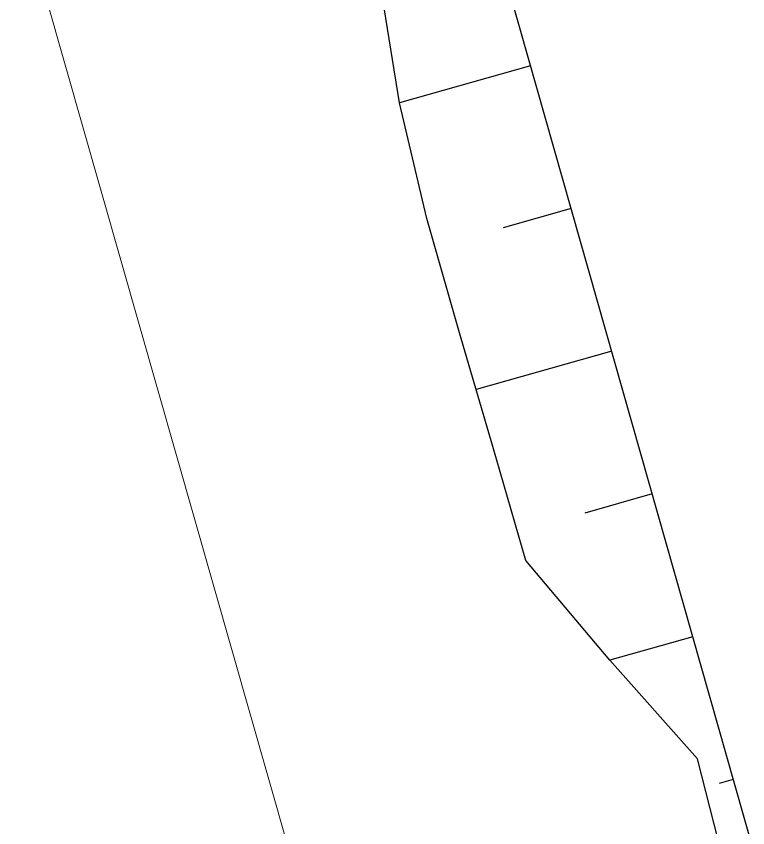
# Model space of a CAD drawing. Header units: metres. Extents: x 292889 to 323604, y 7400965 to 7462856.
# Drawn here: x 298749.44 to 298761.76, y 7450614.75 to 7450628.42 of the extents above; entities that cross this region are included whole.
import ezdxf

# ---------------------------------------------------------------- set-up
doc = ezdxf.new("R2010")
doc.units = ezdxf.units.M
doc.header["$LTSCALE"] = 10
for name, color, linetype in [('_LIMITE CONCESS', 30, 'CONC_LINE'), ('ACAD-Trecho Total_TIC_TALUDES E MUROS$0$F-HZ-ATERRO-TALUDE', 110, 'Continuous'), ('ACAD-Trecho Total_TIC_TALUDES E MUROS$0$F-HZ-TALUDE', 2, 'Continuous')]:
    doc.layers.add(name, color=color, linetype=linetype)
doc.layers.add('ACAD-Trecho Total_Faixa de dominio$0$U-HZ-FAIXA_DOMÍNIO', color=90, linetype='ACAD-Trecho Total_Faixa de dominio$0$FENCELINE2', lineweight=20)
doc.styles.get("Standard").update_dxf_attribs({"font": 'simplex.shx'})
doc.linetypes.add('ACAD-Trecho Total_Faixa de dominio$0$FENCELINE2', pattern='A,0.25,-0.1,[132,ltypeshp.shx,S=0.1,R=0,X=-0.1,Y=0],-0.1,1', length=1.45)
doc.linetypes.add('CONC_LINE', pattern='A,3.5,-0.25,["CONC",Standard,S=0.175,R=0,X=-0.05,Y=-0.1],-0.75', length=4.5)

# ---------------------------------------------------------------- blocks, each defined once
blk = doc.blocks.new('ACAD-Trecho Total_Faixa de dominio')
at = {"layer": 'ACAD-Trecho Total_Faixa de dominio$0$U-HZ-FAIXA_DOMÍNIO', "flags": 128}
blk.add_lwpolyline([(296944.173, 7453827.465), (296947.208, 7453820.314), (296948.948, 7453814.337), (296949.233, 7453813.309), (296949.233, 7453813.309), (296952.257, 7453802.401), (296957.753, 7453783.914), (296962.911, 7453767.237), (296966.246, 7453757.768), (296970.275, 7453745.282), (296976.616, 7453728.029), (296982.346, 7453714), (296989.439, 7453697.929), (297000.848, 7453673.134), (297016.697, 7453635.488), (297026.442, 7453606.996), (297029.934, 7453597.437), (297033.964, 7453585.673), (297038.701, 7453571.935), (297043.049, 7453554.099), (297044.308, 7453546.247), (297046.655, 7453530.165), (297049.681, 7453505.146), (297051.356, 7453494.192), (297053.708, 7453484.599), (297057.683, 7453466.773), (297058.963, 7453458.955), (297060.079, 7453446.125), (297060.574, 7453437.245), (297060.757, 7453428.913), (297060.765, 7453414.648), (297060.317, 7453402.848), (297058.902, 7453389.331), (297056.186, 7453372.203), (297055.296, 7453366.229), (297051.02, 7453337.526), (297047.773, 7453313.51), (297044.225, 7453286.448), (297044.304, 7453286.437), (297043.723, 7453281.906), (297042.462, 7453266.374), (297041.005, 7453252.634), (297040.979, 7453252.606), (297040.039, 7453243.518), (297034.473, 7453213.035), (297021.997, 7453144.344), (297021.997, 7453144.344), (297016.409, 7453110.872), (297014.568, 7453099.845), (297009.305, 7453087.894), (297002.256, 7453071.885), (297001.198, 7453069.482), (296993.743, 7453046.339), (296992.445, 7453042.309), (296990.944, 7453034.661), (296988.438, 7453021.896), (296986.313, 7453010.346), (296979.144, 7452972.17), (296976.528, 7452950.795), (296972.967, 7452921.993), (296974.214, 7452906.322), (296975.783, 7452894.723), (296976.417, 7452890.939), (296976.417, 7452890.939), (296978.125, 7452880.739), (296978.899, 7452870.675), (296978.851, 7452858.956), (296979.834, 7452835.727), (296981.361, 7452805.61), (296981.989, 7452790.373), (296982.436, 7452770.855), (296982.462, 7452769.702), (296983.339, 7452760.449), (296984.657, 7452750.772), (296986.156, 7452742.934, 0.011364), (296995.414, 7452703.044, 0.025138), (297006.64, 7452665.624), (297013.842, 7452646.53), (297021.745, 7452627.078), (297030.52, 7452606.275), (297036.289, 7452593.761), (297045.467, 7452577.122), (297057.56, 7452560.805), (297080.719, 7452531.55), (297092.746, 7452516.814), (297103.462, 7452502.891), (297114.785, 7452489.235), (297117.223, 7452486.294), (297123.86, 7452477.995), (297134.385, 7452464.799), (297145.201, 7452451.392), (297154.424, 7452439.632), (297168.948, 7452418.949), (297174.428, 7452411.822), (297197.15, 7452392.425), (297214.205, 7452379.094), (297232.303, 7452365.923), (297242.299, 7452358.646), (297260.739, 7452346.566), (297273.608, 7452338.728), (297283.327, 7452332.858), (297299.747, 7452323.728), (297322.852, 7452312.278), (297339.701, 7452304.406), (297360.991, 7452295.487), (297379.15, 7452288.594), (297403.847, 7452279.899), (297424.428, 7452273.963), (297443.756, 7452268.693), (297463.256, 7452264.275), (297490.32, 7452259.218), (297506.583, 7452256.081), (297532.024, 7452252.04), (297558.563, 7452248.399), (297597.431, 7452242.731), (297625.783, 7452238.54), (297642.873, 7452236.164), (297656.246, 7452233.675), (297689.149, 7452226.155), (297704.439, 7452222.085), (297719.865, 7452217.341, -0.0015), (297744.189, 7452208.86), (297750.196, 7452206.718), (297765.21, 7452200.871), (297779.391, 7452194.896), (297796.317, 7452186.951), (297796.317, 7452186.951), (297808.898, 7452180.812), (297823.748, 7452172.893), (297845.347, 7452160.449), (297858.286, 7452152.532), (297858.286, 7452152.532), (297858.286, 7452152.532), (297869.128, 7452144.936), (297869.128, 7452144.936), (297869.128, 7452144.936), (297881.345, 7452136.632), (297881.345, 7452136.632), (297881.345, 7452136.632), (297881.345, 7452136.632), (297900.193, 7452121.59), (297945.771, 7452083.044), (297945.771, 7452083.044), (298014.711, 7452021.805), (298043.915, 7451979.467), (298061.103, 7451956.188), (298086.069, 7451922.335), (298114.284, 7451884.894), (298107.575, 7451880.641), (298110.83, 7451875.33), (298109.007, 7451874.335), (298111.432, 7451870.676), (298113.152, 7451872.045), (298120.411, 7451861.471), (298126.858, 7451866.206), (298138.466, 7451849.485), (298123.864, 7451841.609), (298140.372, 7451822.336), (298149.975, 7451811.643), (298158.746, 7451801.481), (298168.248, 7451790.885), (298172.95, 7451785.369), (298175.567, 7451782.553), (298176.541, 7451781.581), (298177.619, 7451780.833), (298180.101, 7451780.007), (298181.608, 7451779.837), (298182.857, 7451779.876, -0.008802), (298187.501, 7451781.183), (298189.602, 7451777.782), (298192.209, 7451773.953), (298190.796, 7451772.567), (298189.536, 7451770.922), (298188.165, 7451768.552), (298186.368, 7451765.098), (298185.19, 7451761.32), (298184.379, 7451757.908), (298184.138, 7451754.528), (298184.087, 7451749.296), (298184.485, 7451747.582), (298185.862, 7451745.237), (298187.906, 7451742.212), (298197.063, 7451728.521), (298205.253, 7451716.594), (298217.378, 7451699.041), (298226.164, 7451685.691), (298228.894, 7451681.756), (298234.615, 7451673.511, -0.005676), (298246.893, 7451655.541), (298255.12, 7451643.387), (298266.829, 7451626.045), (298275.353, 7451613.341), (298277.629, 7451609.95), (298283.612, 7451601.549), (298289.797, 7451591.989), (298296.397, 7451582.374), (298301.457, 7451574.915), (298305.764, 7451569.199), (298310.972, 7451561.116), (298317.933, 7451550.82), (298321.869, 7451545.134), (298328.118, 7451536.083), (298334.863, 7451526.069), (298340.083, 7451518.329), (298343.507, 7451513.322), (298352.461, 7451500.048), (298356.805, 7451493.684), (298361.56, 7451486.902), (298367.3, 7451478.531), (298372.716, 7451470.499), (298380.188, 7451459.406), (298385.653, 7451451.062), (298395.067, 7451437.412), (298402.021, 7451427.499), (298409.379, 7451416.217), (298418.43, 7451402.632), (298423.136, 7451395.45), (298426.633, 7451390.47), (298428.832, 7451387.564), (298432.257, 7451383.656), (298441.646, 7451373.071), (298457.567, 7451355.176), (298469.965, 7451341.124), (298478.199, 7451331.317), (298487.498, 7451320.922), (298490.171, 7451317.915), (298498.292, 7451308.991), (298506.013, 7451300.63), (298509.314, 7451295.691), (298517.952, 7451283.26), (298521.737, 7451272.089), (298524.995, 7451263.801), (298530.024, 7451246.643), (298534.565, 7451229.042), (298551.03, 7451212.233), (298563.588, 7451199.796, -0.003951), (298578.218, 7451172.911, 0.013393), (298594.418, 7451147.038), (298599.07, 7451125.135), (298602.769, 7451116.517), (298611.948, 7451096.06), (298621.263, 7451074.276), (298631.129, 7451051.822), (298637.681, 7451036.184), (298640.817, 7451023.149), (298645.263, 7451005.06), (298649.431, 7450988.947), (298654.411, 7450969.063), (298657.207, 7450956.879), (298661.529, 7450939.183), (298663.901, 7450931.285), (298666.655, 7450919.352), (298661.105, 7450901.894), (298669.583, 7450872.419), (298676.376, 7450866.585), (298683.17, 7450860.751), (298694.167, 7450830.648), (298701.684, 7450810.153), (298706.509, 7450792.369), (298709.955, 7450777.849, 0.00113), (298713.156, 7450764.429), (298714.854, 7450757.562), (298715.871, 7450753.45), (298719.471, 7450738.89), (298723.505, 7450721.138), (298727.797, 7450705.596, -0.000544), (298737.692, 7450671.574), (298741.543, 7450658.213), (298755.452, 7450609.392), (298765.817, 7450573.139), (298775.435, 7450540.959), (298784.032, 7450510.477), (298793.648, 7450478.227), (298802.456, 7450449.916), (298807.163, 7450434.397), (298810.908, 7450422.113), (298815.466, 7450407.003), (298840.915, 7450326.81), (298839.135, 7450317.526), (298835.994, 7450303.317), (298840.517, 7450287.686), (298842.676, 7450282.808), (298857.686, 7450257.481), (298860.571, 7450252.398)], format="xyb", dxfattribs=at)
blk = doc.blocks.new('ACAD-Trecho Total_TIC_TALUDES E MUROS')
at = {"layer": 'ACAD-Trecho Total_TIC_TALUDES E MUROS$0$F-HZ-ATERRO-TALUDE', "linetype": 'Continuous', "lineweight": -3}
for p, q in [((298758.1, 7450627.59), (298755.893, 7450626.964)), ((298758.782, 7450625.185), (298757.635, 7450624.86)), ((298759.465, 7450622.78), (298757.182, 7450622.132)), ((298760.148, 7450620.375), (298759.014, 7450620.053)), ((298760.83, 7450617.97), (298759.435, 7450617.574)), ((298761.513, 7450615.565), (298761.273, 7450615.497))]:
    blk.add_line(p, q, dxfattribs=at)
at = {"layer": 'ACAD-Trecho Total_TIC_TALUDES E MUROS$0$F-HZ-TALUDE', "linetype": 'Continuous', "lineweight": -3, "flags": 128}
for points in [[(298815.995, 7450423.64), (298679.452, 7450904.644)], [(298761.404, 7450613.975), (298760.908, 7450615.913), (298759.435, 7450617.574), (298758.02, 7450619.252), (298757.463, 7450621.172), (298756.902, 7450623.092), (298756.351, 7450625.015), (298755.893, 7450626.964), (298755.573, 7450628.952), (298755.244, 7450630.938), (298754.765, 7450632.881), (298753.911, 7450634.717), (298753.312, 7450636.626), (298752.752, 7450638.546), (298752.293, 7450640.495), (298751.553, 7450642.364)]]:
    blk.add_lwpolyline(points, dxfattribs=at)

msp = doc.modelspace()

# ---------------------------------------------------------------- block references
at = {"layer": '_LIMITE CONCESS'}
for name in ['ACAD-Trecho Total_TIC_TALUDES E MUROS', 'ACAD-Trecho Total_Faixa de dominio']:
    msp.add_blockref(name, (0, 0), dxfattribs=at)

doc.saveas('drawing.dxf')
